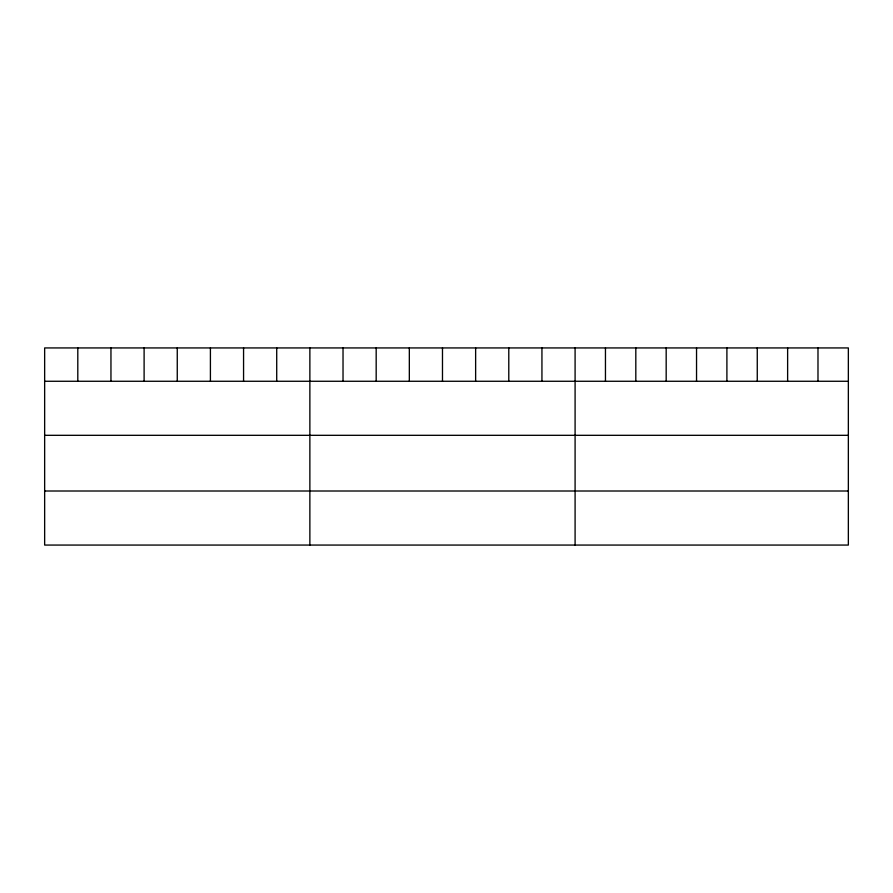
<?xml version="1.0" encoding="UTF-8"?>
<svg xmlns="http://www.w3.org/2000/svg" width="893" height="893" viewBox="0 0 893 893"><rect width="100%" height="100%" fill="white"/><g stroke="black" fill="none" stroke-linecap="round" stroke-linejoin="round"><path stroke-width="1.34" d="M848.35 381.266L848.35 545.065L44.65 545.065L44.65 347.935L848.35 347.935L848.35 381.266L44.65 381.266M44.65 435.315L848.35 435.315M44.65 491.005L848.35 491.005M817.988 347.935L817.988 381.266M787.626 347.935L787.626 381.266M757.264 347.935L757.264 381.266M726.902 347.935L726.902 381.266M696.54 347.935L696.54 381.266M666.178 347.935L666.178 381.266M635.816 347.935L635.816 381.266M605.454 347.935L605.454 381.266M575.092 347.935L575.092 545.065M541.939 347.935L541.939 381.266M508.787 347.935L508.787 381.266M475.634 347.935L475.634 381.266M442.481 347.935L442.481 381.266M409.329 347.935L409.329 381.266M376.176 347.935L376.176 381.266M343.024 347.935L343.024 381.266M309.871 347.935L309.871 545.065M276.718 347.935L276.718 381.266M243.566 347.935L243.566 381.266M210.413 347.935L210.413 381.266M177.261 347.935L177.261 381.266M144.108 347.935L144.108 381.266M110.955 347.935L110.955 381.266M77.803 347.935L77.803 381.266"/></g></svg>
